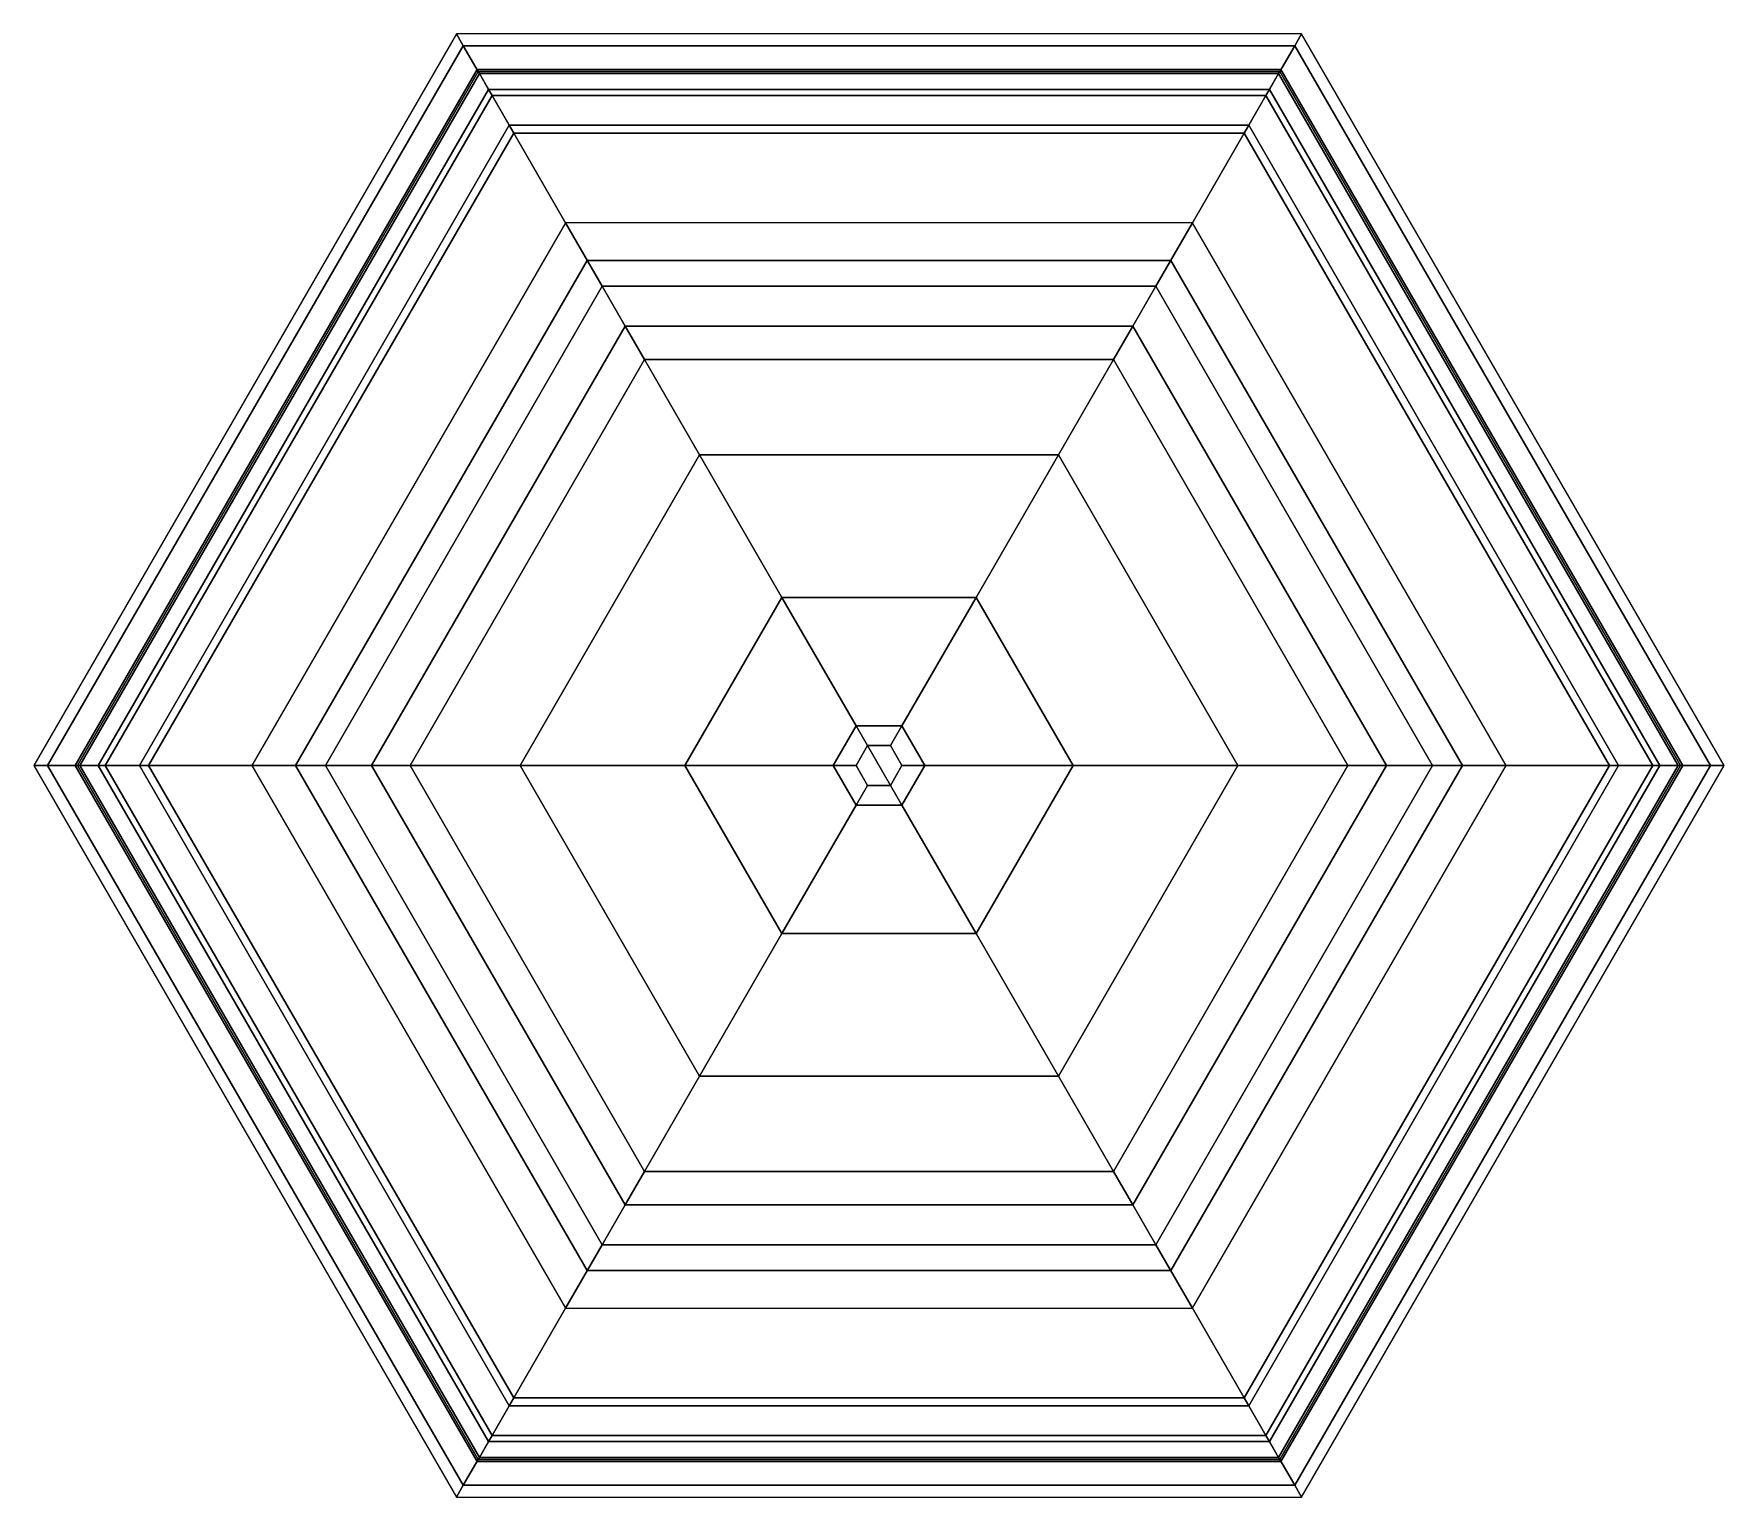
# Model space of a CAD drawing. Header units: millimetres. Extents: x -3.7 to 3.7, y -3.2 to 21.2.
# Drawn here: x -3.68 to 3.68, y -3.19 to 3.19 of the extents above.
import ezdxf

# ---------------------------------------------------------------- set-up
doc = ezdxf.new("R2010")
doc.units = ezdxf.units.MM

msp = doc.modelspace()

# ---------------------------------------------------------------- linework, layer by layer
for points in [[(-1.84, 3.187), (-3.68, 0), (-3.62, 0, 5), (-1.81, 3.135, 5)], [(1.84, 3.187), (-1.84, 3.187), (-1.81, 3.135, 5), (1.81, 3.135, 5)], [(3.68, 0), (1.84, 3.187), (1.81, 3.135, 5), (3.62, 0, 5)], [(-1.81, 3.135, 5), (-3.62, 0, 5), (-3.49, 0, 5.34), (-1.745, 3.0224, 5.34)], [(1.81, 3.135, 5), (-1.81, 3.135, 5), (-1.745, 3.0224, 5.34), (1.745, 3.0224, 5.34)], [(3.62, 0, 5), (1.81, 3.135, 5), (1.745, 3.0224, 5.34), (3.49, 0, 5.34)], [(-1.75, 3.0311, 16.45), (-3.5, 0, 16.45), (-2.54, 0, 17.71), (-1.27, 2.1997, 17.71)], [(-1.59, 2.754, 16.45), (-3.18, 0, 16.45), (-3.5, 0, 16.45), (-1.75, 3.0311, 16.45)], [(-1.745, 3.0224, 5.34), (-3.49, 0, 5.34), (-3.48, 0, 9.94), (-1.74, 3.0138, 9.94)], [(1.75, 3.0311, 16.45), (-1.75, 3.0311, 16.45), (-1.27, 2.1997, 17.71), (1.27, 2.1997, 17.71)], [(1.59, 2.754, 16.45), (-1.59, 2.754, 16.45), (-1.75, 3.0311, 16.45), (1.75, 3.0311, 16.45)], [(1.745, 3.0224, 5.34), (-1.745, 3.0224, 5.34), (-1.74, 3.0138, 9.94), (1.74, 3.0138, 9.94)], [(3.5, 0, 16.45), (1.75, 3.0311, 16.45), (1.27, 2.1997, 17.71), (2.54, 0, 17.71)], [(3.18, 0, 16.45), (1.59, 2.754, 16.45), (1.75, 3.0311, 16.45), (3.5, 0, 16.45)], [(3.49, 0, 5.34), (1.745, 3.0224, 5.34), (1.74, 3.0138, 9.94), (3.48, 0, 9.94)], [(-1.74, 3.0138, 9.94), (-3.48, 0, 9.94), (-3.4, 0, 10.24), (-1.7, 2.9445, 10.24)], [(-1.7, 2.9445, 10.24), (-3.4, 0, 10.24), (-3.37, 0, 13.66), (-1.685, 2.9185, 13.66)], [(1.74, 3.0138, 9.94), (-1.74, 3.0138, 9.94), (-1.7, 2.9445, 10.24), (1.7, 2.9445, 10.24)], [(1.7, 2.9445, 10.24), (-1.7, 2.9445, 10.24), (-1.685, 2.9185, 13.66), (1.685, 2.9185, 13.66)], [(3.4, 0, 10.24), (1.7, 2.9445, 10.24), (1.685, 2.9185, 13.66), (3.37, 0, 13.66)], [(3.48, 0, 9.94), (1.74, 3.0138, 9.94), (1.7, 2.9445, 10.24), (3.4, 0, 10.24)], [(-1.685, 2.9185, 13.66), (-3.37, 0, 13.66), (-3.22, 0, 13.95), (-1.61, 2.7886, 13.95)], [(1.685, 2.9185, 13.66), (-1.685, 2.9185, 13.66), (-1.61, 2.7886, 13.95), (1.61, 2.7886, 13.95)], [(3.37, 0, 13.66), (1.685, 2.9185, 13.66), (1.61, 2.7886, 13.95), (3.22, 0, 13.95)], [(-1.61, 2.7886, 13.95), (-3.22, 0, 13.95), (-3.18, 0, 16.45), (-1.59, 2.754, 16.45)], [(1.61, 2.7886, 13.95), (-1.61, 2.7886, 13.95), (-1.59, 2.754, 16.45), (1.59, 2.754, 16.45)], [(3.22, 0, 13.95), (1.61, 2.7886, 13.95), (1.59, 2.754, 16.45), (3.18, 0, 16.45)], [(-1.365, 2.3642, 22.11), (-2.73, 0, 22.11), (-2.41, 0, 22.47), (-1.205, 2.0871, 22.47)], [(1.365, 2.3642, 22.11), (-1.365, 2.3642, 22.11), (-1.205, 2.0871, 22.47), (1.205, 2.0871, 22.47)], [(2.73, 0, 22.11), (1.365, 2.3642, 22.11), (1.205, 2.0871, 22.47), (2.41, 0, 22.47)], [(-1.27, 2.1997, 17.71), (-2.54, 0, 17.71), (-2.54, 0, 22.11), (-1.27, 2.1997, 22.11)], [(1.27, 2.1997, 17.71), (-1.27, 2.1997, 17.71), (-1.27, 2.1997, 22.11), (1.27, 2.1997, 22.11)], [(2.54, 0, 17.71), (1.27, 2.1997, 17.71), (1.27, 2.1997, 22.11), (2.54, 0, 22.11)], [(-1.205, 2.0871, 22.47), (-2.41, 0, 22.47), (-2.21, 0, 22.76), (-1.105, 1.9139, 22.76)], [(1.205, 2.0871, 22.47), (-1.205, 2.0871, 22.47), (-1.105, 1.9139, 22.76), (1.105, 1.9139, 22.76)], [(2.41, 0, 22.47), (1.205, 2.0871, 22.47), (1.105, 1.9139, 22.76), (2.21, 0, 22.76)], [(-1.0209, 1.7682, 23.6057), (-1.105, 1.9139, 22.76), (-2.21, 0, 22.76), (-2.0418, 0, 23.6057)], [(1.0209, 1.7682, 23.6057), (1.105, 1.9139, 22.76), (-1.105, 1.9139, 22.76), (-1.0209, 1.7682, 23.6057)], [(2.0418, 0, 23.6057), (2.21, 0, 22.76), (1.105, 1.9139, 22.76), (1.0209, 1.7682, 23.6057)], [(-0.7814, 1.3533, 24.3227), (-1.0209, 1.7682, 23.6057), (-2.0418, 0, 23.6057), (-1.5627, 0, 24.3227)], [(0.7814, 1.3533, 24.3227), (1.0209, 1.7682, 23.6057), (-1.0209, 1.7682, 23.6057), (-0.7814, 1.3533, 24.3227)], [(1.5627, 0, 24.3227), (2.0418, 0, 23.6057), (1.0209, 1.7682, 23.6057), (0.7814, 1.3533, 24.3227)], [(-0.4229, 0.7324, 24.8018), (-0.7814, 1.3533, 24.3227), (-1.5627, 0, 24.3227), (-0.8457, 0, 24.8018)], [(0.4229, 0.7324, 24.8018), (0.7814, 1.3533, 24.3227), (-0.7814, 1.3533, 24.3227), (-0.4229, 0.7324, 24.8018)], [(0.8457, 0, 24.8018), (1.5627, 0, 24.3227), (0.7814, 1.3533, 24.3227), (0.4229, 0.7324, 24.8018)], [(-0.1, 0.1732, 24.93), (-0.4229, 0.7324, 24.8018), (-0.8457, 0, 24.8018), (-0.2, 0, 24.93)], [(0.1, 0.1732, 24.93), (0.4229, 0.7324, 24.8018), (-0.4229, 0.7324, 24.8018), (-0.1, 0.1732, 24.93)], [(0.2, 0, 24.93), (0.8457, 0, 24.8018), (0.4229, 0.7324, 24.8018), (0.1, 0.1732, 24.93)], [(-0.1, 0.1732, 24.93), (-0.2, 0, 24.93), (-0.1, 0, 27.93), (-0.05, 0.0866, 27.93)], [(0.1, 0.1732, 24.93), (-0.1, 0.1732, 24.93), (-0.05, 0.0866, 27.93), (0.05, 0.0866, 27.93)], [(0.2, 0, 24.93), (0.1, 0.1732, 24.93), (0.05, 0.0866, 27.93), (0.1, 0, 27.93)], [(-0.1, 0, 27.93), (-0.05, -0.0866, 27.93), (0.05, -0.0866, 27.93), (-0.05, 0.0866, 27.93)], [(-0.05, 0.0866, 27.93), (0.05, -0.0866, 27.93), (0.1, 0, 27.93), (0.05, 0.0866, 27.93)], [(-3.68, 0), (-1.84, -3.187), (-1.81, -3.135, 5), (-3.62, 0, 5)], [(-3.62, 0, 5), (-1.81, -3.135, 5), (-1.745, -3.0224, 5.34), (-3.49, 0, 5.34)], [(-3.5, 0, 16.45), (-1.75, -3.0311, 16.45), (-1.27, -2.1997, 17.71), (-2.54, 0, 17.71)], [(-3.18, 0, 16.45), (-1.59, -2.754, 16.45), (-1.75, -3.0311, 16.45), (-3.5, 0, 16.45)], [(-3.49, 0, 5.34), (-1.745, -3.0224, 5.34), (-1.74, -3.0138, 9.94), (-3.48, 0, 9.94)], [(-3.48, 0, 9.94), (-1.74, -3.0138, 9.94), (-1.7, -2.9445, 10.24), (-3.4, 0, 10.24)], [(-3.4, 0, 10.24), (-1.7, -2.9445, 10.24), (-1.685, -2.9185, 13.66), (-3.37, 0, 13.66)], [(-3.37, 0, 13.66), (-1.685, -2.9185, 13.66), (-1.61, -2.7886, 13.95), (-3.22, 0, 13.95)], [(-3.22, 0, 13.95), (-1.61, -2.7886, 13.95), (-1.59, -2.754, 16.45), (-3.18, 0, 16.45)], [(-2.73, 0, 22.11), (-1.365, -2.3642, 22.11), (-1.205, -2.0871, 22.47), (-2.41, 0, 22.47)], [(-2.54, 0, 17.71), (-1.27, -2.1997, 17.71), (-1.27, -2.1997, 22.11), (-2.54, 0, 22.11)], [(-2.41, 0, 22.47), (-1.205, -2.0871, 22.47), (-1.105, -1.9139, 22.76), (-2.21, 0, 22.76)], [(-2.0418, 0, 23.6057), (-2.21, 0, 22.76), (-1.105, -1.9139, 22.76), (-1.0209, -1.7682, 23.6057)], [(-1.5627, 0, 24.3227), (-2.0418, 0, 23.6057), (-1.0209, -1.7682, 23.6057), (-0.7814, -1.3533, 24.3227)], [(-0.8457, 0, 24.8018), (-1.5627, 0, 24.3227), (-0.7814, -1.3533, 24.3227), (-0.4229, -0.7324, 24.8018)], [(-0.2, 0, 24.93), (-0.8457, 0, 24.8018), (-0.4229, -0.7324, 24.8018), (-0.1, -0.1732, 24.93)], [(-0.2, 0, 24.93), (-0.1, -0.1732, 24.93), (-0.05, -0.0866, 27.93), (-0.1, 0, 27.93)], [(0.1, -0.1732, 24.93), (0.2, 0, 24.93), (0.1, 0, 27.93), (0.05, -0.0866, 27.93)], [(0.1, -0.1732, 24.93), (0.4229, -0.7324, 24.8018), (0.8457, 0, 24.8018), (0.2, 0, 24.93)], [(0.4229, -0.7324, 24.8018), (0.7814, -1.3533, 24.3227), (1.5627, 0, 24.3227), (0.8457, 0, 24.8018)], [(0.7814, -1.3533, 24.3227), (1.0209, -1.7682, 23.6057), (2.0418, 0, 23.6057), (1.5627, 0, 24.3227)], [(1.205, -2.0871, 22.47), (2.41, 0, 22.47), (2.21, 0, 22.76), (1.105, -1.9139, 22.76)], [(1.365, -2.3642, 22.11), (2.73, 0, 22.11), (2.41, 0, 22.47), (1.205, -2.0871, 22.47)], [(1.27, -2.1997, 17.71), (2.54, 0, 17.71), (2.54, 0, 22.11), (1.27, -2.1997, 22.11)], [(1.75, -3.0311, 16.45), (3.5, 0, 16.45), (2.54, 0, 17.71), (1.27, -2.1997, 17.71)], [(1.61, -2.7886, 13.95), (3.22, 0, 13.95), (3.18, 0, 16.45), (1.59, -2.754, 16.45)], [(1.59, -2.754, 16.45), (3.18, 0, 16.45), (3.5, 0, 16.45), (1.75, -3.0311, 16.45)], [(1.685, -2.9185, 13.66), (3.37, 0, 13.66), (3.22, 0, 13.95), (1.61, -2.7886, 13.95)], [(1.7, -2.9445, 10.24), (3.4, 0, 10.24), (3.37, 0, 13.66), (1.685, -2.9185, 13.66)], [(1.74, -3.0138, 9.94), (3.48, 0, 9.94), (3.4, 0, 10.24), (1.7, -2.9445, 10.24)], [(1.745, -3.0224, 5.34), (3.49, 0, 5.34), (3.48, 0, 9.94), (1.74, -3.0138, 9.94)], [(1.81, -3.135, 5), (3.62, 0, 5), (3.49, 0, 5.34), (1.745, -3.0224, 5.34)], [(1.84, -3.187), (3.68, 0), (3.62, 0, 5), (1.81, -3.135, 5)], [(1.0209, -1.7682, 23.6057), (1.105, -1.9139, 22.76), (2.21, 0, 22.76), (2.0418, 0, 23.6057)], [(-0.1, -0.1732, 24.93), (0.1, -0.1732, 24.93), (0.05, -0.0866, 27.93), (-0.05, -0.0866, 27.93)], [(-0.1, -0.1732, 24.93), (-0.4229, -0.7324, 24.8018), (0.4229, -0.7324, 24.8018), (0.1, -0.1732, 24.93)], [(-0.4229, -0.7324, 24.8018), (-0.7814, -1.3533, 24.3227), (0.7814, -1.3533, 24.3227), (0.4229, -0.7324, 24.8018)], [(-0.7814, -1.3533, 24.3227), (-1.0209, -1.7682, 23.6057), (1.0209, -1.7682, 23.6057), (0.7814, -1.3533, 24.3227)], [(-1.0209, -1.7682, 23.6057), (-1.105, -1.9139, 22.76), (1.105, -1.9139, 22.76), (1.0209, -1.7682, 23.6057)], [(-1.205, -2.0871, 22.47), (1.205, -2.0871, 22.47), (1.105, -1.9139, 22.76), (-1.105, -1.9139, 22.76)], [(-1.365, -2.3642, 22.11), (1.365, -2.3642, 22.11), (1.205, -2.0871, 22.47), (-1.205, -2.0871, 22.47)], [(-1.75, -3.0311, 16.45), (1.75, -3.0311, 16.45), (1.27, -2.1997, 17.71), (-1.27, -2.1997, 17.71)], [(-1.27, -2.1997, 17.71), (1.27, -2.1997, 17.71), (1.27, -2.1997, 22.11), (-1.27, -2.1997, 22.11)], [(-1.59, -2.754, 16.45), (1.59, -2.754, 16.45), (1.75, -3.0311, 16.45), (-1.75, -3.0311, 16.45)], [(-1.685, -2.9185, 13.66), (1.685, -2.9185, 13.66), (1.61, -2.7886, 13.95), (-1.61, -2.7886, 13.95)], [(-1.61, -2.7886, 13.95), (1.61, -2.7886, 13.95), (1.59, -2.754, 16.45), (-1.59, -2.754, 16.45)], [(-1.7, -2.9445, 10.24), (1.7, -2.9445, 10.24), (1.685, -2.9185, 13.66), (-1.685, -2.9185, 13.66)], [(-1.745, -3.0224, 5.34), (1.745, -3.0224, 5.34), (1.74, -3.0138, 9.94), (-1.74, -3.0138, 9.94)], [(-1.74, -3.0138, 9.94), (1.74, -3.0138, 9.94), (1.7, -2.9445, 10.24), (-1.7, -2.9445, 10.24)], [(-1.81, -3.135, 5), (1.81, -3.135, 5), (1.745, -3.0224, 5.34), (-1.745, -3.0224, 5.34)], [(-1.84, -3.187), (1.84, -3.187), (1.81, -3.135, 5), (-1.81, -3.135, 5)]]:
    msp.add_3dface(points)

doc.saveas('drawing.dxf')
